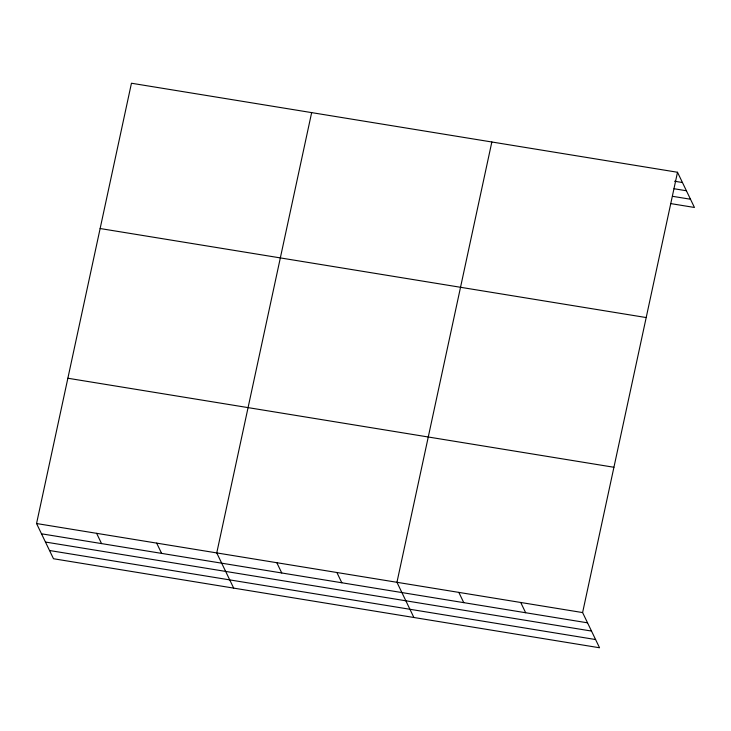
<?xml version="1.0" encoding="UTF-8"?>
<svg xmlns="http://www.w3.org/2000/svg" width="731" height="731" viewBox="0 0 731 731"><rect width="100%" height="100%" fill="white"/><g stroke="black" fill="none" stroke-linecap="round" stroke-linejoin="round"><path stroke-width="1.1" d="M677.509 172.26L582.607 612.569L599.548 647.767L53.491 558.74L36.55 523.533L131.452 83.233L677.509 172.26L694.45 207.467L670.82 203.611M311.653 112.611L216.751 552.919L233.692 588.126M491.844 141.988L396.951 582.296L413.892 617.503M674.576 181.242L682.452 182.522M674.028 188.735L686.409 190.754M672.483 196.301L690.493 199.234M100.129 228.529L646.186 317.556M67.864 378.238L613.921 467.264M36.55 523.533L582.607 612.569M41.493 533.804L587.55 622.83M45.45 542.037L591.507 631.063M49.534 550.516L595.591 639.543M520.719 602.472L525.662 612.742M458.83 592.384L463.774 602.655M336.881 572.501L341.825 582.771M276.811 562.706L281.755 572.976M156.681 543.124L161.624 553.394M96.62 533.328L101.554 543.599"/></g></svg>
